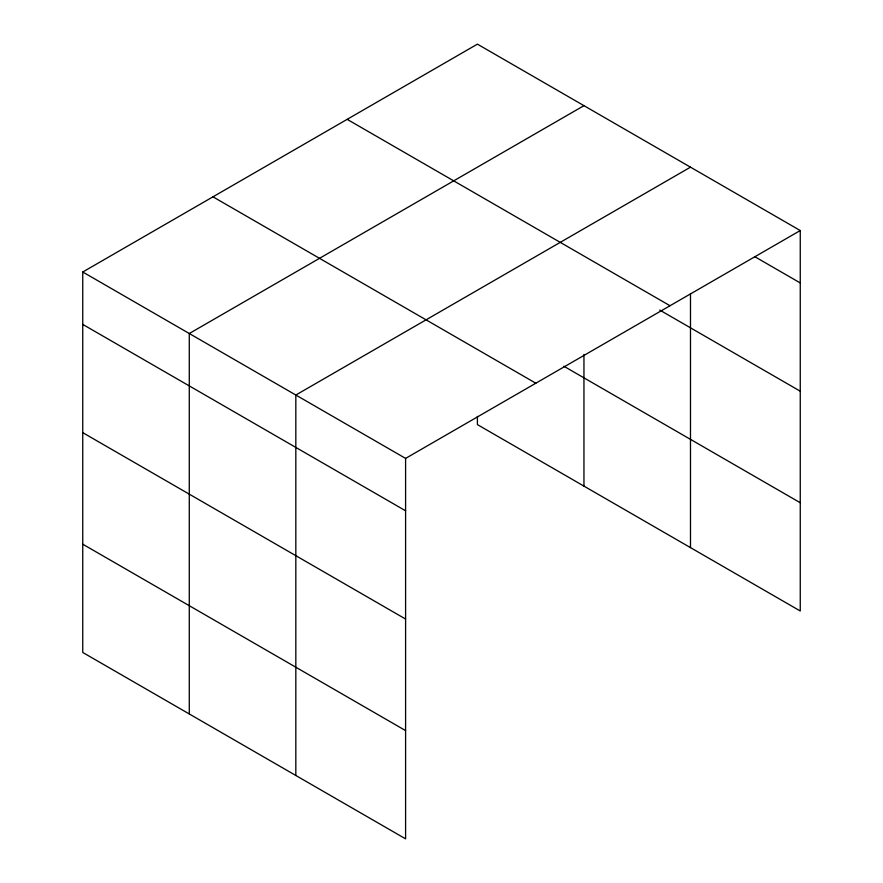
<?xml version="1.0" encoding="UTF-8"?>
<svg xmlns="http://www.w3.org/2000/svg" width="883" height="883" viewBox="0 0 883 883"><rect width="100%" height="100%" fill="white"/><g stroke="black" fill="none" stroke-linecap="round" stroke-linejoin="round"><path stroke-width="1.32" d="M82.748 272.008L405.595 458.398L405.595 838.85L82.748 652.46L82.748 272.008L477.405 44.15L800.252 230.54L800.252 610.992L477.405 424.602L477.405 416.379M583.95 105.662L189.282 333.52L189.282 713.961M690.484 167.174L295.827 395.032L295.827 775.473M405.595 458.398L800.252 230.54M754.921 256.765L800.252 282.935M347.174 119.348L670.02 305.739M659.711 310.054L800.252 391.191M563.829 366.235L800.252 502.736M212.98 196.821L535.826 383.211M82.748 324.403L405.595 510.793M82.748 432.659L405.595 619.049M82.748 544.193L405.595 730.594M690.484 293.564L690.484 547.615M583.95 354.436L583.95 486.103"/></g></svg>
